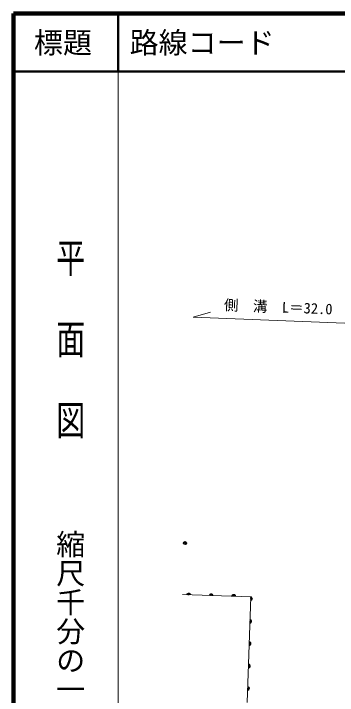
# Model space of a CAD drawing. Units: millimetres, scale not verified. Extents: x 40000 to 680000, y 20000 to 380000.
# Drawn here: x 40000 to 95828, y 262437 to 380000 of the extents above; entities that cross this region are included whole.
import ezdxf
from ezdxf.enums import TextEntityAlignment as Align

# ---------------------------------------------------------------- set-up
doc = ezdxf.new("R2010")
doc.units = ezdxf.units.MM
doc.header["$LTSCALE"] = 1000
doc.header["$PDMODE"] = 32
doc.header["$PDSIZE"] = 500
for name, color, linetype, lineweight in [('M-BGD', 7, 'Continuous', 13), ('M-STR-HTXT', 7, 'Continuous', 13), ('M-TTL', 2, 'Continuous', 140), ('M-TTL-BAND', 7, 'Continuous', 13), ('M-TTL-LINE', 7, 'Continuous', 50)]:
    doc.layers.add(name, color=color, linetype=linetype, lineweight=lineweight)
doc.layers.add('M-OTRS', color=6, linetype='Continuous')
doc.layers.add('M-TTL-TXT', color=7, linetype='Continuous')
doc.styles.add('@ＭＳ ゴシック', font='')
doc.styles.add('ＭＳ ゴシック', font='')
doc.styles.get('@ＭＳ ゴシック').set_extended_font_data('@MS Gothic')
doc.styles.get('ＭＳ ゴシック').set_extended_font_data('MS Gothic')

msp = doc.modelspace()

# ---------------------------------------------------------------- linework, layer by layer
at = {"layer": 'M-BGD'}
for p, q in [((69136, 279821), (80877, 279449)), ((80877, 279449), (80298, 261214))]:
    msp.add_line(p, q, dxfattribs=at)
for centre, radius, start, end in [((70188, 279734), 354, 6.97618, 169.38136), ((70188, 279734), 283, 9.20022, 167.15732), ((70188, 279734), 212, 12.94654, 163.41099), ((70188, 279734), 142, 20.65827, 155.69926), ((70188, 279734), 100, 30.97594, 145.3816), ((74058, 279611), 354, 6.97618, 169.38136), ((74058, 279611), 283, 9.20022, 167.15732), ((74058, 279611), 212, 12.94654, 163.41099), ((77928, 279487), 354, 6.97618, 169.38136), ((74058, 279611), 142, 20.65827, 155.69926), ((74058, 279611), 100, 30.97594, 145.3816), ((77928, 279487), 283, 9.20022, 167.15732), ((77928, 279487), 212, 12.94654, 163.41099), ((77928, 279487), 142, 20.65827, 155.69926), ((77928, 279487), 100, 30.97594, 145.3816), ((80811, 279101), 354, 276.97607, 79.38125), ((80811, 279101), 283, 279.20011, 77.15721), ((80811, 279101), 212, 282.94644, 73.41088), ((80811, 279101), 142, 290.65817, 65.69915), ((80811, 279101), 100, 300.97583, 55.38149), ((80688, 275230), 354, 276.97607, 79.38125), ((80688, 275230), 283, 279.20011, 77.15721), ((80688, 275230), 212, 282.94644, 73.41088), ((80688, 275230), 142, 290.65817, 65.69915), ((80688, 275230), 100, 300.97583, 55.38149), ((80565, 271360), 354, 276.97607, 79.38125), ((80565, 271360), 283, 279.20011, 77.15721), ((80565, 271360), 212, 282.94644, 73.41088), ((80565, 271360), 142, 290.65817, 65.69915), ((80565, 271360), 100, 300.97583, 55.38149), ((80442, 267490), 354, 276.97607, 79.38125), ((80442, 267490), 283, 279.20011, 77.15721), ((80442, 267490), 212, 282.94644, 73.41088), ((80442, 267490), 142, 290.65817, 65.69915), ((80442, 267490), 100, 300.97583, 55.38149), ((80319, 263620), 354, 276.97607, 79.38125), ((80319, 263620), 283, 279.20011, 77.15721), ((80319, 263620), 212, 282.94644, 73.41088), ((80319, 263620), 142, 290.65817, 65.69915), ((80319, 263620), 100, 300.97583, 55.38149)]:
    msp.add_arc(centre, radius, start, end, dxfattribs=at)
at = {"layer": 'M-OTRS'}
msp.add_point((69554, 288702), dxfattribs=at)
at = {"layer": 'M-STR-HTXT'}
for q in [(73974, 328522), (102584, 326386)]:
    msp.add_line((70937, 327642), q, dxfattribs=at)
at = {"layer": 'M-TTL'}
for p, q in [((40000, 380000), (40000, 20000)), ((680000, 380000), (40000, 380000))]:
    msp.add_line(p, q, dxfattribs=at)
at = {"layer": 'M-TTL-BAND'}
msp.add_line((58000, 370000), (58000, 20000), dxfattribs=at)
at = {"layer": 'M-TTL-LINE'}
for p, q in [((58000, 380000), (58000, 370000)), ((40000, 370000), (680000, 370000))]:
    msp.add_line(p, q, dxfattribs=at)

# ---------------------------------------------------------------- texts
at = {"layer": 'M-STR-HTXT', "style": 'ＭＳ ゴシック'}
msp.add_text('側\u3000溝\u3000L＝32.0', height=1833, rotation=357.738, dxfattribs=at).set_placement((85635, 329411), align=Align.MIDDLE_CENTER)
at = {"layer": 'M-TTL-BAND', "style": '@ＭＳ ゴシック', "width": 1.4}
msp.add_text('平  面  図', height=3666, rotation=270, dxfattribs=at).set_placement((49777, 306475), align=Align.MIDDLE_RIGHT)
at = {"layer": 'M-TTL-BAND', "style": '@ＭＳ ゴシック'}
msp.add_text('縮尺千分の一', height=3666, rotation=270, dxfattribs=at).set_placement((49777, 261030), align=Align.MIDDLE_RIGHT)
at = {"layer": 'M-TTL-TXT', "style": 'ＭＳ ゴシック'}
msp.add_text('標題', height=3666, dxfattribs=at).set_placement((48500, 375000), align=Align.MIDDLE_CENTER)
msp.add_text('路線コード', height=3666, dxfattribs=at).set_placement((60000, 375000), align=Align.MIDDLE_LEFT)

doc.saveas('drawing.dxf')
